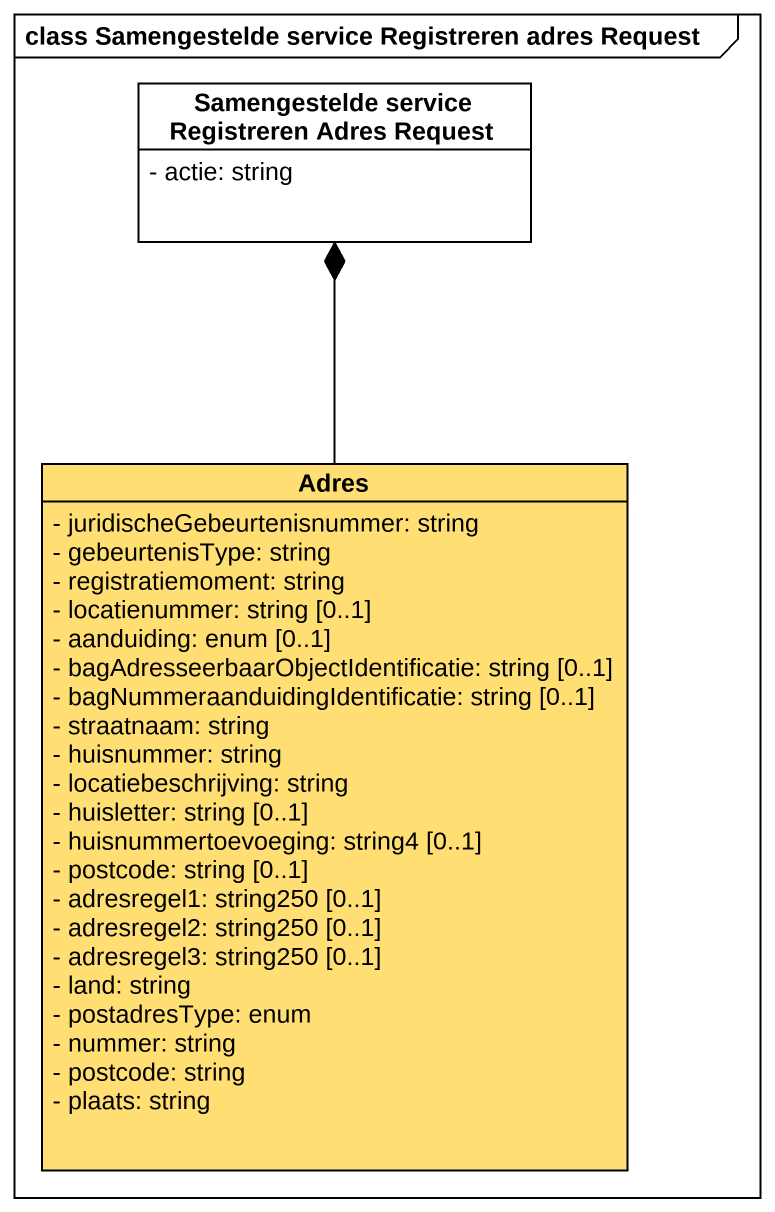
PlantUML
@startuml
mainframe class Samengestelde service Registreren adres Request
hide circle
hide empty members
skinparam classAttributeIconSize 0
class "Samengestelde service Registreren Adres Request" as Samengestelde_service {
  - actie: string
}
class Adres #FFDE73 {
  - juridischeGebeurtenisnummer: string
  - gebeurtenisType: string
  - registratiemoment: string
  - locatienummer: string [0..1]
  - aanduiding: enum [0..1]
  - bagAdresseerbaarObjectIdentificatie: string [0..1]
  - bagNummeraanduidingIdentificatie: string [0..1]
  - straatnaam: string
  - huisnummer: string
  - locatiebeschrijving: string
  - huisletter: string [0..1]
  - huisnummertoevoeging: string4 [0..1]
  - postcode: string [0..1]
  - adresregel1: string250 [0..1]
  - adresregel2: string250 [0..1]
  - adresregel3: string250 [0..1]
  - land: string
  - postadresType: enum
  - nummer: string
  - postcode: string
  - plaats: string
}
Adres -up-* Samengestelde_service
@enduml
